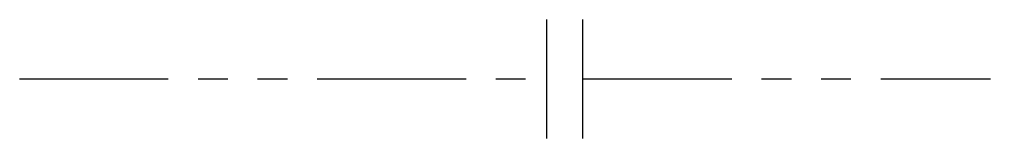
# Model space of a CAD drawing. Extents: x -20342.1 to -20280.9, y -11752.9 to -11745.4.
import ezdxf

# ---------------------------------------------------------------- set-up
doc = ezdxf.new("R2010")
doc.units = 0
doc.header["$MEASUREMENT"] = 0
doc.linetypes.add('PHANTOM2', pattern=[1.25, 0.625, -0.125, 0.125, -0.125, 0.125, -0.125])
doc.layers.add('1', color=7, linetype='CONTINUOUS')

msp = doc.modelspace()

# ---------------------------------------------------------------- linework, layer by layer
at = {"layer": '1', "color": 2}
for p, q in [((-20308.846, -11752.897), (-20308.846, -11745.377)), ((-20306.578, -11752.897), (-20306.578, -11745.377))]:
    msp.add_line(p, q, dxfattribs=at)
at = {"layer": '1', "color": 1, "linetype": 'PHANTOM2', "ltscale": 15}
for p, q in [((-20342.057, -11749.137), (-20308.846, -11749.137)), ((-20306.578, -11749.137), (-20280.909, -11749.137))]:
    msp.add_line(p, q, dxfattribs=at)

doc.saveas('drawing.dxf')
